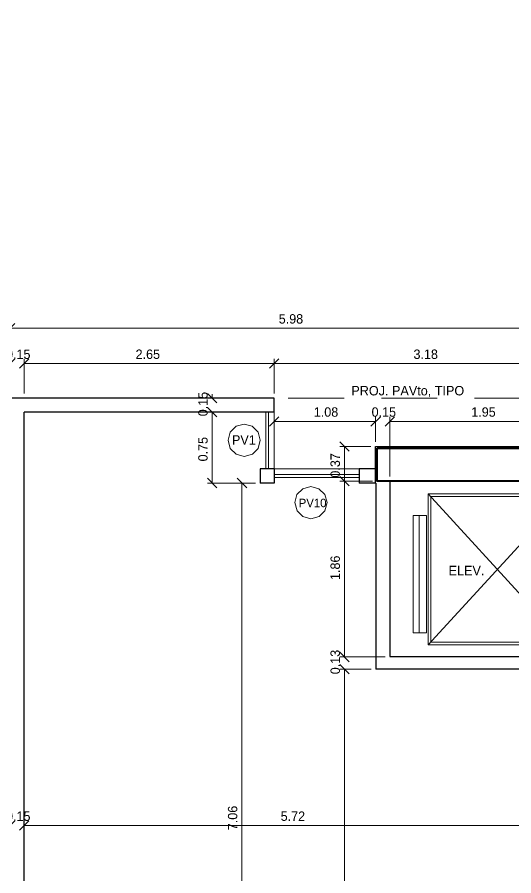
# Model space of a CAD drawing. Header units: metres. Extents: x 2.9 to 62.3, y 8 to 50.1.
# Drawn here: x 15.26 to 20.52, y 17.63 to 26.72 of the extents above; entities that cross this region are included whole.
import ezdxf
from ezdxf.enums import TextEntityAlignment as Align

# ---------------------------------------------------------------- set-up
doc = ezdxf.new("R2010")
doc.units = ezdxf.units.M
doc.header["$MEASUREMENT"] = 0
doc.linetypes.add('DGN Style 2', pattern=[0.98853, 0.593118, -0.395412])
doc.layers.get('Defpoints').update_dxf_attribs({"lineweight": 0})
for name, color, linetype, lineweight in [('Level 12', 7, 'Continuous', 0), ('Level 14', 7, 'Continuous', 0), ('Level 24-1', 7, 'Continuous', 0), ('Level 31', 7, 'Continuous', 0), ('Level 43', 7, 'Continuous', 0), ('Level 44', 7, 'Continuous', 0), ('Level 57', 7, 'Continuous', 0), ('Level 7', 7, 'Continuous', 0)]:
    doc.layers.add(name, color=color, linetype=linetype, lineweight=lineweight)
doc.styles.add('Style-INTL_ENGINEERING', font='INTL_ENGINEERING.shx')
doc.dimstyles.get("Standard").update_dxf_attribs({"dimtxt": 0.18, "dimasz": 0.18, "dimexe": 0.18, "dimexo": 0.0625, "dimgap": 0.09, "dimtad": 0, "dimtih": 1, "dimtoh": 1, "dimdec": 4, "dimzin": 1, "dimdsep": 46, "dimtxsty": 'Standard', "dimcen": 0, "dimadec": 0, "dimazin": 0, "dimtfac": 1, "dimtdec": 4, "dimtofl": 0, "dimtmove": 0, "dimatfit": 3, "dimfxl": 0, "dimtolj": 1, "dimtzin": 1, "dimarcsym": 0})

# ---------------------------------------------------------------- blocks, each defined once
blk = doc.blocks.new('*D32')
at = {"layer": 'Defpoints'}
for p in [(21.0545, 18.9725), (15.3343, 18.1599), (18.1944, 18.1599), (15.3343, 17.7912)]:
    blk.add_point(p, dxfattribs=at)
at = {"layer": 'Level 43', "color": 2, "linetype": 'Continuous', "lineweight": 0}
for p, q in [((21.0545, 18.923), (21.0545, 18.1104)), ((15.2845, 18.1102), (15.384, 18.2097)), ((15.3343, 17.8407), (15.3343, 18.2094)), ((21.1042, 18.2097), (21.0047, 18.1102)), ((21.0545, 18.1599), (15.3343, 18.1599))]:
    blk.add_line(p, q, dxfattribs=at)
at = {"layer": 'Level 43', "color": 2, "linetype": 'Continuous', "lineweight": 0, "style": 'Style-INTL_ENGINEERING'}
blk.add_text('5.72', height=0.0995, dxfattribs=at).set_placement((18.0526, 18.2592), align=Align.MIDDLE_LEFT)
blk = doc.blocks.new('_Oblique')
at = {"color": 0, "linetype": 'ByBlock', "lineweight": -2}
blk.add_line((0.5, 0.5), (-0.5, -0.5), dxfattribs=at)
blk = doc.blocks.new('*D33')
at = {"layer": 'Defpoints'}
for p in [(15.1843, 18.1599), (15.2593, 18.1599), (15.1843, 17.7912), (15.3343, 17.7912)]:
    blk.add_point(p, dxfattribs=at)
at = {"layer": 'Level 43', "color": 2, "linetype": 'Continuous', "lineweight": 0}
for p, q in [((15.234, 18.2097), (15.1345, 18.1102)), ((15.1843, 17.8407), (15.1843, 18.2094)), ((15.2845, 18.1102), (15.384, 18.2097)), ((15.3343, 17.8407), (15.3343, 18.2094)), ((14.9848, 18.1599), (15.1843, 18.1599)), ((15.3772, 18.1599), (15.3343, 18.1599))]:
    blk.add_line(p, q, dxfattribs=at)
at = {"layer": 'Level 43', "color": 2, "linetype": 'Continuous', "lineweight": 0, "style": 'Style-INTL_ENGINEERING'}
blk.add_text('0.15', height=0.0995, dxfattribs=at).set_placement((15.1414, 18.2592), align=Align.MIDDLE_LEFT)
blk = doc.blocks.new('*D97')
at = {"layer": 'Defpoints'}
for p in [(16.6593, 23.0543), (17.9843, 23.0543), (15.3343, 22.689), (17.9843, 22.689)]:
    blk.add_point(p, dxfattribs=at)
at = {"layer": 'Level 43', "color": 2, "linetype": 'Continuous', "lineweight": 0}
for p, q in [((15.2845, 23.0045), (15.384, 23.104)), ((15.3343, 22.7385), (15.3343, 23.1038)), ((15.3343, 23.0543), (17.9843, 23.0543)), ((18.034, 23.104), (17.9345, 23.0045)), ((17.9843, 22.7385), (17.9843, 23.1038))]:
    blk.add_line(p, q, dxfattribs=at)
at = {"layer": 'Level 43', "color": 2, "linetype": 'Continuous', "lineweight": 0, "style": 'Style-INTL_ENGINEERING'}
blk.add_text('2.65', height=0.0995, dxfattribs=at).set_placement((16.5147, 23.1535), align=Align.MIDDLE_LEFT)
blk = doc.blocks.new('*D98')
at = {"layer": 'Defpoints'}
for p in [(21.1643, 23.1318), (19.5743, 23.0543), (21.1643, 23.0543), (17.9843, 22.689)]:
    blk.add_point(p, dxfattribs=at)
at = {"layer": 'Level 43', "color": 2, "linetype": 'Continuous', "lineweight": 0}
for p, q in [((17.9345, 23.0045), (18.034, 23.104)), ((17.9843, 22.7385), (17.9843, 23.1038)), ((17.9843, 23.0543), (21.1643, 23.0543)), ((21.214, 23.104), (21.1145, 23.0045)), ((21.1643, 23.0823), (21.1643, 23.0048))]:
    blk.add_line(p, q, dxfattribs=at)
at = {"layer": 'Level 43', "color": 2, "linetype": 'Continuous', "lineweight": 0, "style": 'Style-INTL_ENGINEERING'}
blk.add_text('3.18', height=0.0995, dxfattribs=at).set_placement((19.4607, 23.1535), align=Align.MIDDLE_LEFT)
blk = doc.blocks.new('*D96')
at = {"layer": 'Defpoints'}
for p in [(15.2593, 23.0543), (15.3343, 23.0543), (15.1843, 22.689), (15.3343, 22.689)]:
    blk.add_point(p, dxfattribs=at)
at = {"layer": 'Level 43', "color": 2, "linetype": 'Continuous', "lineweight": 0}
for p, q in [((15.234, 23.104), (15.1345, 23.0045)), ((15.1414, 23.0543), (15.1843, 23.0543)), ((15.1843, 22.7385), (15.1843, 23.1038)), ((15.2845, 23.0045), (15.384, 23.104)), ((15.3343, 22.7385), (15.3343, 23.1038)), ((15.5338, 23.0543), (15.3343, 23.0543))]:
    blk.add_line(p, q, dxfattribs=at)
at = {"layer": 'Level 43', "color": 2, "linetype": 'Continuous', "lineweight": 0, "style": 'Style-INTL_ENGINEERING'}
blk.add_text('0.15', height=0.0995, dxfattribs=at).set_placement((15.1414, 23.1535), align=Align.MIDDLE_LEFT)
blk = doc.blocks.new('*D100')
at = {"layer": 'Defpoints'}
for p in [(19.1346, 22.442), (19.2097, 22.442), (19.0595, 22.1746), (19.2097, 21.8096)]:
    blk.add_point(p, dxfattribs=at)
at = {"layer": 'Level 43', "color": 2, "linetype": 'Continuous', "lineweight": 0}
for p, q in [((19.1093, 22.4917), (19.0098, 22.3922)), ((19.0595, 22.2241), (19.0595, 22.4915)), ((19.1599, 22.3922), (19.2594, 22.4917)), ((19.2097, 21.8591), (19.2097, 22.4915)), ((19.0167, 22.442), (19.0595, 22.442)), ((19.4092, 22.442), (19.2097, 22.442))]:
    blk.add_line(p, q, dxfattribs=at)
at = {"layer": 'Level 43', "color": 2, "linetype": 'Continuous', "lineweight": 0, "style": 'Style-INTL_ENGINEERING'}
blk.add_text('0.15', height=0.0995, dxfattribs=at).set_placement((19.0167, 22.5412), align=Align.MIDDLE_LEFT)
blk = doc.blocks.new('*D101')
at = {"layer": 'Defpoints'}
for p in [(20.187, 22.442), (21.1643, 22.442), (21.1643, 22.1746), (19.2097, 21.8096)]:
    blk.add_point(p, dxfattribs=at)
at = {"layer": 'Level 43', "color": 2, "linetype": 'Continuous', "lineweight": 0}
for p, q in [((19.1599, 22.3922), (19.2594, 22.4917)), ((19.2097, 21.8591), (19.2097, 22.4915)), ((21.214, 22.4917), (21.1145, 22.3922)), ((21.1643, 22.2241), (21.1643, 22.4915)), ((19.2097, 22.442), (21.1643, 22.442))]:
    blk.add_line(p, q, dxfattribs=at)
at = {"layer": 'Level 43', "color": 2, "linetype": 'Continuous', "lineweight": 0, "style": 'Style-INTL_ENGINEERING'}
blk.add_text('1.95', height=0.0995, dxfattribs=at).set_placement((20.073, 22.5412), align=Align.MIDDLE_LEFT)
blk = doc.blocks.new('*D99')
at = {"layer": 'Defpoints'}
for p in [(18.5219, 22.442), (19.0595, 22.442), (19.0595, 22.1746), (17.9843, 21.939)]:
    blk.add_point(p, dxfattribs=at)
at = {"layer": 'Level 43', "color": 2, "linetype": 'Continuous', "lineweight": 0}
for p, q in [((17.9345, 22.3922), (18.034, 22.4917)), ((17.9843, 21.9885), (17.9843, 22.4915)), ((19.1093, 22.4917), (19.0098, 22.3922)), ((19.0595, 22.2241), (19.0595, 22.4915)), ((17.9843, 22.442), (19.0595, 22.442))]:
    blk.add_line(p, q, dxfattribs=at)
at = {"layer": 'Level 43', "color": 2, "linetype": 'Continuous', "lineweight": 0, "style": 'Style-INTL_ENGINEERING'}
blk.add_text('1.08', height=0.0995, dxfattribs=at).set_placement((18.404, 22.5412), align=Align.MIDDLE_LEFT)
blk = doc.blocks.new('*D121')
at = {"layer": 'Defpoints'}
for p in [(19.0745, 21.8096), (18.7297, 20.8777), (18.7297, 19.9457), (19.2097, 19.9457)]:
    blk.add_point(p, dxfattribs=at)
at = {"layer": 'Level 43', "color": 2, "linetype": 'Continuous', "lineweight": 0}
for p, q in [((18.68, 21.8594), (18.7795, 21.7599)), ((19.025, 21.8096), (18.6802, 21.8096)), ((18.7297, 21.8096), (18.7297, 19.9457)), ((18.7795, 19.896), (18.68, 19.9955)), ((19.1602, 19.9457), (18.6802, 19.9457))]:
    blk.add_line(p, q, dxfattribs=at)
at = {"layer": 'Level 43', "color": 2, "linetype": 'Continuous', "lineweight": 0, "style": 'Style-INTL_ENGINEERING'}
blk.add_text('1.86', height=0.0995, rotation=90, dxfattribs=at).set_placement((18.6305, 20.7613), align=Align.MIDDLE_LEFT)
blk = doc.blocks.new('*D122')
at = {"layer": 'Defpoints'}
for p in [(19.2097, 19.9457), (18.7297, 19.8807), (18.7297, 19.8157), (19.0597, 19.8157)]:
    blk.add_point(p, dxfattribs=at)
at = {"layer": 'Level 43', "color": 2, "linetype": 'Continuous', "lineweight": 0}
for p, q in [((18.7795, 19.896), (18.68, 19.9955)), ((19.1602, 19.9457), (18.6802, 19.9457)), ((18.7297, 19.9986), (18.7297, 19.9457)), ((18.68, 19.8655), (18.7795, 19.766)), ((19.0102, 19.8157), (18.6802, 19.8157)), ((18.7297, 19.6162), (18.7297, 19.8157))]:
    blk.add_line(p, q, dxfattribs=at)
at = {"layer": 'Level 43', "color": 2, "linetype": 'Continuous', "lineweight": 0, "style": 'Style-INTL_ENGINEERING'}
blk.add_text('0.13', height=0.0995, rotation=90, dxfattribs=at).set_placement((18.6305, 19.7628), align=Align.MIDDLE_LEFT)
blk = doc.blocks.new('*D123')
at = {"layer": 'Defpoints'}
for p in [(19.0597, 19.8157), (18.7297, 17.2727), (18.7297, 14.7297), (18.7645, 14.7297)]:
    blk.add_point(p, dxfattribs=at)
at = {"layer": 'Level 43', "color": 2, "linetype": 'Continuous', "lineweight": 0}
for p, q in [((18.68, 19.8655), (18.7795, 19.766)), ((19.0102, 19.8157), (18.6802, 19.8157)), ((18.7297, 19.8157), (18.7297, 14.7297)), ((18.7795, 14.6799), (18.68, 14.7794)), ((18.715, 14.7297), (18.6802, 14.7297))]:
    blk.add_line(p, q, dxfattribs=at)
at = {"layer": 'Level 43', "color": 2, "linetype": 'Continuous', "lineweight": 0, "style": 'Style-INTL_ENGINEERING'}
blk.add_text('5.09', height=0.0995, rotation=90, dxfattribs=at).set_placement((18.6305, 17.1262), align=Align.MIDDLE_LEFT)
blk = doc.blocks.new('*D120')
at = {"layer": 'Defpoints'}
for p in [(19.0595, 22.1746), (18.7297, 21.9921), (18.7297, 21.8096), (19.0745, 21.8096)]:
    blk.add_point(p, dxfattribs=at)
at = {"layer": 'Level 43', "color": 2, "linetype": 'Continuous', "lineweight": 0}
for p, q in [((18.68, 22.2244), (18.7795, 22.1249)), ((19.01, 22.1746), (18.6802, 22.1746)), ((18.7297, 22.1746), (18.7297, 21.8096)), ((18.7795, 21.7599), (18.68, 21.8594)), ((19.025, 21.8096), (18.6802, 21.8096))]:
    blk.add_line(p, q, dxfattribs=at)
at = {"layer": 'Level 43', "color": 2, "linetype": 'Continuous', "lineweight": 0, "style": 'Style-INTL_ENGINEERING'}
blk.add_text('0.37', height=0.0995, rotation=90, dxfattribs=at).set_placement((18.6305, 21.846), align=Align.MIDDLE_LEFT)
blk = doc.blocks.new('*D150')
at = {"layer": 'Defpoints'}
for p in [(18.1743, 23.4289), (21.1643, 23.4289), (15.1843, 22.689), (21.1643, 22.1746)]:
    blk.add_point(p, dxfattribs=at)
at = {"layer": 'Level 43', "color": 2, "linetype": 'Continuous', "lineweight": 0}
for p, q in [((15.1345, 23.3791), (15.234, 23.4786)), ((15.1843, 22.7385), (15.1843, 23.4784)), ((21.214, 23.4786), (21.1145, 23.3791)), ((21.1643, 22.2241), (21.1643, 23.4784)), ((15.1843, 23.4289), (21.1643, 23.4289))]:
    blk.add_line(p, q, dxfattribs=at)
at = {"layer": 'Level 43', "color": 2, "linetype": 'Continuous', "lineweight": 0, "style": 'Style-INTL_ENGINEERING'}
blk.add_text('5.98', height=0.0995, dxfattribs=at).set_placement((18.0321, 23.5281), align=Align.MIDDLE_LEFT)
blk = doc.blocks.new('*D478')
at = {"layer": 'Defpoints'}
for p in [(17.8343, 21.789), (17.6426, 18.2593), (17.6426, 14.7297), (17.9843, 14.7297)]:
    blk.add_point(p, dxfattribs=at)
at = {"layer": 'Level 43', "color": 2, "linetype": 'Continuous', "lineweight": 0}
for p, q in [((17.5928, 21.8388), (17.6923, 21.7393)), ((17.7848, 21.789), (17.5931, 21.789)), ((17.6426, 21.789), (17.6426, 14.7297)), ((17.6923, 14.6799), (17.5928, 14.7794)), ((17.9348, 14.7297), (17.5931, 14.7297))]:
    blk.add_line(p, q, dxfattribs=at)
at = {"layer": 'Level 43', "color": 2, "linetype": 'Continuous', "lineweight": 0, "style": 'Style-INTL_ENGINEERING'}
blk.add_text('7.06', height=0.0995, rotation=90, dxfattribs=at).set_placement((17.5433, 18.1105), align=Align.MIDDLE_LEFT)
blk = doc.blocks.new('*D484')
at = {"layer": 'Defpoints'}
for p in [(17.8343, 22.539), (17.3277, 22.164), (17.3277, 21.789), (17.8343, 21.789)]:
    blk.add_point(p, dxfattribs=at)
at = {"layer": 'Level 43', "color": 2, "linetype": 'Continuous', "lineweight": 0}
for p, q in [((17.278, 22.5888), (17.3774, 22.4893)), ((17.7848, 22.539), (17.2782, 22.539)), ((17.3277, 22.539), (17.3277, 21.789)), ((17.3774, 21.7393), (17.278, 21.8388)), ((17.7848, 21.789), (17.2782, 21.789))]:
    blk.add_line(p, q, dxfattribs=at)
at = {"layer": 'Level 43', "color": 2, "linetype": 'Continuous', "lineweight": 0, "style": 'Style-INTL_ENGINEERING'}
blk.add_text('0.75', height=0.0995, rotation=90, dxfattribs=at).set_placement((17.2284, 22.0179), align=Align.MIDDLE_LEFT)
blk = doc.blocks.new('*D483')
at = {"layer": 'Defpoints'}
for p in [(17.9843, 22.689), (17.3277, 22.614), (17.3277, 22.539), (17.8343, 22.539)]:
    blk.add_point(p, dxfattribs=at)
at = {"layer": 'Level 43', "color": 2, "linetype": 'Continuous', "lineweight": 0}
for p, q in [((17.3774, 22.6393), (17.278, 22.7388)), ((17.9348, 22.689), (17.2782, 22.689)), ((17.3277, 22.7319), (17.3277, 22.689)), ((17.278, 22.5888), (17.3774, 22.4893)), ((17.7848, 22.539), (17.2782, 22.539)), ((17.3277, 22.3395), (17.3277, 22.539))]:
    blk.add_line(p, q, dxfattribs=at)
at = {"layer": 'Level 43', "color": 2, "linetype": 'Continuous', "lineweight": 0, "style": 'Style-INTL_ENGINEERING'}
blk.add_text('0.15', height=0.0995, rotation=90, dxfattribs=at).set_placement((17.2284, 22.4961), align=Align.MIDDLE_LEFT)
blk = doc.blocks.new('*U485')
at = {"layer": 'Level 44', "color": 4, "linetype": 'Continuous', "lineweight": 0, "flags": 128}
blk.add_lwpolyline([(0.171, 0), (0.147, 0.0856), (0.0857, 0.1478), (-0.0002, 0.1705), (-0.0858, 0.1477), (-0.1482, 0.0857), (-0.171, -0.0002), (-0.147, -0.0858), (-0.0864, -0.1478), (-0.0005, -0.1705), (0.0861, -0.1472), (0.1471, -0.0859)], close=True, dxfattribs=at)
at = {"layer": 'Level 44', "color": 4, "linetype": 'Continuous', "lineweight": 0, "style": 'Style-INTL_ENGINEERING'}
blk.add_text('PV10', height=0.08997, rotation=0.00068, dxfattribs=at).set_placement((-0.1291, -0.0485))
blk = doc.blocks.new('*U490')
at = {"layer": 'Level 44', "color": 4, "linetype": 'Continuous', "lineweight": 0, "flags": 128}
blk.add_lwpolyline([(0.00342, 0), (0.00294, 0.00172), (0.00172, 0.00296), (0, 0.00342), (-0.00171, 0.00296), (-0.00296, 0.00172), (-0.00341, 0), (-0.00294, -0.00171), (-0.00172, -0.00295), (-0.00001, -0.00341), (0.00173, -0.00294), (0.00295, -0.00171)], close=True, dxfattribs=at)
at = {"layer": 'Level 44', "color": 4, "linetype": 'Continuous', "lineweight": 0, "style": 'Style-INTL_ENGINEERING'}
blk.add_text('PV1', height=0.001999, rotation=359.9999, dxfattribs=at).set_placement((-0.00259, -0.00093))
blk = doc.blocks.new('ELEV1_')
at = {"color": 7, "linetype": 'Continuous', "lineweight": 30}
for p, q in [((-0.45, 0), (-0.45, 0.15)), ((0.45, 0), (0.45, 0.15))]:
    blk.add_line(p, q, dxfattribs=at)
at = {"color": 7, "linetype": 'Continuous', "lineweight": 0}
blk.add_line((-0.45, 0), (0.45, 0), dxfattribs=at)
at = {"color": 120, "linetype": 'Continuous', "lineweight": 0}
for p, q in [((0.8, -1.5489), (-0.8, -0.0826)), ((0.8, -0.0827), (-0.8, -1.5489)), ((-0.42, -0.03), (-0.42, -0.055)), ((0.42, -0.03), (-0.42, -0.03)), ((-0.42, -0.055), (0.42, -0.055)), ((0, -0.03), (0, -0.055)), ((0.42, -0.055), (0.42, -0.03)), ((-0.7713, -0.18), (-0.7713, -1.5201)), ((-0.7713, -0.18), (-0.37, -0.18)), ((-0.42, -0.095), (-0.42, -0.13)), ((0.42, -0.095), (-0.42, -0.095)), ((-0.42, -0.13), (0.42, -0.13)), ((0, -0.095), (0, -0.13)), ((0.37, -0.18), (0.7713, -0.18)), ((0.42, -0.13), (0.42, -0.095)), ((0.7713, -1.5202), (0.7713, -0.18)), ((-0.7713, -1.5201), (0.7713, -1.5202)), ((-0.5713, -1.7076), (-0.5713, -1.6452)), ((-0.5713, -1.7076), (0.6712, -1.7076)), ((0.6712, -1.7076), (0.6712, -1.6451))]:
    blk.add_line(p, q, dxfattribs=at)
at = {"color": 120, "linetype": 'Continuous', "lineweight": 0, "flags": 128}
for points in [[(-0.42, -0.0827), (-0.45, -0.0827), (-0.45, 0.15), (-0.42, 0.15)], [(0.42, -0.0826), (0.45, -0.0826), (0.45, 0.15), (0.42, 0.15)], [(-0.8, -1.5489), (0.8, -1.5489), (0.8, -0.0827), (-0.8, -0.0826)], [(-0.5713, -1.6452), (0.6712, -1.6451), (0.6712, -1.5651), (-0.5712, -1.5652)]]:
    blk.add_lwpolyline(points, close=True, dxfattribs=at)

msp = doc.modelspace()

# ---------------------------------------------------------------- linework, layer by layer
at = {"layer": 'Level 14', "color": 131, "linetype": 'Continuous', "lineweight": 0}
msp.add_line((19.0595, 21.939), (19.0595, 21.789), dxfattribs=at)
at = {"layer": 'Level 24-1', "color": 7, "linetype": 'DGN Style 2', "lineweight": 0, "flags": 128}
msp.add_lwpolyline([(33.7253, 21.9391), (38.0346, 21.939), (38.0346, 22.689), (46.8646, 22.689), (46.8646, 21.289), (50.6245, 21.289), (50.6245, 14.579), (49.9246, 14.579), (49.9246, 14.079), (49.3745, 13.529), (39.8467, 13.529), (39.2267, 12.909), (31.9114, 12.909), (31.6938, 13.1263), (29.3053, 13.1263), (29.0877, 12.909), (21.7724, 12.909), (21.1524, 13.529), (11.6245, 13.529), (11.0746, 14.079), (11.0746, 14.579), (10.3745, 14.579), (10.3745, 21.289), (14.1346, 21.289), (14.1346, 22.689), (22.9645, 22.689), (22.9645, 21.939), (27.2738, 21.939), (27.2738, 26.7246), (33.7241, 26.7246), (33.7253, 21.9391)], dxfattribs=at)
at = {"layer": 'Level 31', "color": 30, "linetype": 'Continuous', "lineweight": 0}
msp.add_line((17.9843, 21.939), (18.8843, 21.939), dxfattribs=at)
at = {"layer": 'Level 31', "color": 30, "linetype": 'Continuous', "lineweight": 0, "flags": 128}
msp.add_lwpolyline([(17.9843, 22.5391), (17.9843, 21.939)], dxfattribs=at)
at = {"layer": 'Level 43', "color": 7, "linetype": 'Continuous', "lineweight": 30}
for p, q in [((19.0597, 21.789), (19.0597, 19.8157)), ((19.2097, 21.8096), (19.2097, 19.9513)), ((21.1645, 19.9457), (19.2097, 19.9457)), ((21.0545, 19.8157), (19.0597, 19.8157))]:
    msp.add_line(p, q, dxfattribs=at)
at = {"layer": 'Level 43', "color": 131, "linetype": 'Continuous', "lineweight": 40, "flags": 128}
msp.add_lwpolyline([(19.0745, 22.1596), (21.3745, 22.1596), (21.3745, 21.8096), (19.0745, 21.8096)], close=True, dxfattribs=at)
at = {"layer": 'Level 57', "color": 131, "linetype": 'Continuous', "lineweight": 0}
for p, q in [((17.8943, 22.539), (17.8943, 21.939)), ((17.9243, 22.539), (17.9243, 21.939)), ((17.9843, 21.879), (18.8843, 21.879)), ((17.9843, 21.849), (18.8843, 21.849))]:
    msp.add_line(p, q, dxfattribs=at)
at = {"layer": 'Level 7', "color": 7, "linetype": 'Continuous', "lineweight": 30}
for p, q in [((17.9843, 22.689), (15.1843, 22.689)), ((17.9843, 22.539), (17.9843, 22.689)), ((17.9843, 22.539), (15.3343, 22.539)), ((15.3343, 14.7299), (15.3343, 22.539)), ((17.8343, 21.939), (17.8343, 21.789)), ((17.9843, 21.939), (17.8343, 21.939)), ((17.9843, 21.939), (17.9843, 21.789)), ((19.0595, 21.939), (18.8843, 21.939)), ((18.8843, 21.939), (18.8843, 21.789)), ((17.9843, 21.789), (17.8343, 21.789)), ((19.0597, 21.789), (18.8843, 21.789))]:
    msp.add_line(p, q, dxfattribs=at)
at = {"layer": 'Level 7', "color": 7, "linetype": 'Continuous', "lineweight": 30, "flags": 128}
msp.add_lwpolyline([(19.0595, 21.789), (19.0595, 22.1746), (21.1643, 22.1746)], dxfattribs=at)

# ---------------------------------------------------------------- block references
at = {"layer": 'Level 43', "color": 120, "linetype": 'Continuous', "lineweight": 0, "xscale": 1.000000000097578, "yscale": 1.000000000097578, "rotation": 270.000800414153}
msp.add_blockref('ELEV1_', (21.1645, 20.8741), dxfattribs=at)
at = {"layer": 'Level 44', "color": 4, "linetype": 'Continuous', "lineweight": 0, "xscale": 50.00000000487893, "yscale": 50.00000000487893, "zscale": 50.00000000487893, "rotation": 0.0008004141529982}
msp.add_blockref('*U490', (17.6657, 22.2417), dxfattribs=at)
at = {"layer": 'Level 44', "color": 4, "linetype": 'Continuous', "lineweight": 0}
msp.add_blockref('*U485', (18.3729, 21.5813), dxfattribs=at)

# ---------------------------------------------------------------- texts
at = {"layer": 'Level 12', "color": 2, "linetype": 'Continuous', "lineweight": 13, "attachment_point": 5, "line_spacing_factor": 1.200006, "style": 'Style-INTL_ENGINEERING'}
for s, insert, char_height in [('PROJ. PAVto, TIPO\\P', (19.4, 22.7579), 0.099999), ('ELEV.\\P', (20.0225, 20.8619), 0.1)]:
    msp.add_mtext(s, dxfattribs=dict(at, insert=insert, char_height=char_height))

# ---------------------------------------------------------------- dimensions: what is measured, and where the dimension line sits
at = {"layer": 'Level 43', "color": 2, "linetype": 'Continuous', "lineweight": 0}
for base, p1, p2, picture, middle in [((21.1643, 23.4289), (15.1843, 22.689), (21.1643, 22.1746), '*D150', (18.1743, 23.4289)), ((17.9843, 23.0543), (15.3343, 22.689), (17.9843, 22.689), '*D97', (16.6593, 23.0543)), ((21.1643, 23.0543), (17.9843, 22.689), (21.1643, 23.1318), '*D98', (19.5743, 23.0543)), ((19.0595, 22.442), (17.9843, 21.939), (19.0595, 22.1746), '*D99', (18.5219, 22.442)), ((21.1643, 22.442), (19.2097, 21.8096), (21.1643, 22.1746), '*D101', (20.187, 22.442))]:
    dim = msp.add_linear_dim(base=base, p1=p1, p2=p2, dimstyle='Standard', override={"dimtxt": 0.0995, "dimasz": 0.0995, "dimexe": 0.0495, "dimexo": 0.0495, "dimgap": 0.0495, "dimtad": 1, "dimtih": 0, "dimtoh": 0, "dimdec": 2, "dimzin": 3, "dimtxsty": 'Style-INTL_ENGINEERING', "dimblk": 'Oblique', "dimclre": 2, "dimtdec": 2, "dimatfit": 1, "dimfrac": 2, "dimtolj": 0, "dimtzin": 3, "dimlwe": 0}, dxfattribs=at)
    dim.commit()
    dim.dimension.update_dxf_attribs({"geometry": picture, "text_midpoint": middle})
for base, p1, p2, picture, middle in [((15.3343, 23.0543), (15.1843, 22.689), (15.3343, 22.689), '*D96', (15.2593, 23.0543)), ((19.2097, 22.442), (19.0595, 22.1746), (19.2097, 21.8096), '*D100', (19.1346, 22.442))]:
    dim = msp.add_linear_dim(base=base, p1=p1, p2=p2, dimstyle='Standard', override={"dimtxt": 0.0995, "dimasz": 0.0995, "dimexe": 0.0495, "dimexo": 0.0495, "dimgap": 0.0495, "dimtad": 1, "dimtih": 0, "dimtoh": 0, "dimdec": 2, "dimzin": 3, "dimtxsty": 'Style-INTL_ENGINEERING', "dimblk": 'Oblique', "dimclre": 2, "dimtdec": 2, "dimatfit": 1, "dimfrac": 2, "dimtolj": 0, "dimtzin": 3, "dimlwe": 0}, dxfattribs=at)
    dim.commit()
    dim.dimension.update_dxf_attribs({"geometry": picture, "text_midpoint": middle, "dimtype": 160})
for base, p1, p2, angle, picture, middle in [((17.3277, 22.539), (17.9843, 22.689), (17.8343, 22.539), 270, '*D483', (17.3277, 22.614)), ((18.7297, 19.8157), (19.2097, 19.9457), (19.0597, 19.8157), 270, '*D122', (18.7297, 19.8807)), ((15.1843, 18.1599), (15.3343, 17.7912), (15.1843, 17.7912), 180, '*D33', (15.2593, 18.1599))]:
    dim = msp.add_linear_dim(base=base, p1=p1, p2=p2, angle=angle, dimstyle='Standard', override={"dimtxt": 0.0995, "dimasz": 0.0995, "dimexe": 0.0495, "dimexo": 0.0495, "dimgap": 0.0495, "dimtad": 1, "dimtih": 0, "dimtoh": 0, "dimdec": 2, "dimzin": 3, "dimtxsty": 'Style-INTL_ENGINEERING', "dimblk": 'Oblique', "dimclre": 2, "dimtdec": 2, "dimatfit": 1, "dimfrac": 2, "dimtolj": 0, "dimtzin": 3, "dimlwe": 0}, dxfattribs=at)
    dim.commit()
    dim.dimension.update_dxf_attribs({"geometry": picture, "text_midpoint": middle, "dimtype": 160})
for base, p1, p2, angle, picture, middle in [((17.3277, 21.789), (17.8343, 22.539), (17.8343, 21.789), 270, '*D484', (17.3277, 22.164)), ((18.7297258937, 21.8096296026), (19.0595258937, 22.1746296026), (19.0745258937, 21.8096296026), 270, '*D120', (18.7297258937, 21.9921296026)), ((17.6426, 14.7297), (17.8343, 21.789), (17.9843, 14.7297), 270, '*D478', (17.6426, 18.2593)), ((18.7297, 19.9457), (19.0745, 21.8096), (19.2097, 19.9457), 270, '*D121', (18.7297, 20.8777)), ((18.7297, 14.7297), (19.0597, 19.8157), (18.7645, 14.7297), 270, '*D123', (18.7297, 17.2727)), ((15.3343, 18.1599), (21.0545, 18.9725), (15.3343, 17.7912), 180, '*D32', (18.1944, 18.1599))]:
    dim = msp.add_linear_dim(base=base, p1=p1, p2=p2, angle=angle, dimstyle='Standard', override={"dimtxt": 0.0995, "dimasz": 0.0995, "dimexe": 0.0495, "dimexo": 0.0495, "dimgap": 0.0495, "dimtad": 1, "dimtih": 0, "dimtoh": 0, "dimdec": 2, "dimzin": 3, "dimtxsty": 'Style-INTL_ENGINEERING', "dimblk": 'Oblique', "dimclre": 2, "dimtdec": 2, "dimatfit": 1, "dimfrac": 2, "dimtolj": 0, "dimtzin": 3, "dimlwe": 0}, dxfattribs=at)
    dim.commit()
    dim.dimension.update_dxf_attribs({"geometry": picture, "text_midpoint": middle})

doc.saveas('drawing.dxf')
